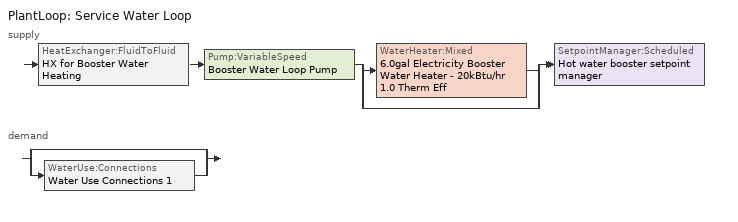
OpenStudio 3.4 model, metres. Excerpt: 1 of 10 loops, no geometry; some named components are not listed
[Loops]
PlantLoop 'Service Water Loop'
 supply: HeatExchanger:FluidToFluid 'HX for Booster Water Heating' > Pump:VariableSpeed 'Booster Water Loop Pump' > split
  | WaterHeater:Mixed '6.0gal Electricity Booster Water Heater - 20kBtu/hr 1.0 Therm Eff'
  | bypass
  join > SetpointManager:Scheduled 'Hot water booster setpoint manager'
 demand: split
  | bypass
  | WaterUse:Connections 'Water Use Connections 1'
[PlantLoop]
Service Water Loop: Glycol Concentration=0; Plant Loop Volume {m3}=Autocalculate; Load Distribution Scheme=Optimal
[Sizing:Plant]
Service Water Loop: Loop Type=Heating; Design Loop Exit Temperature {C}=82.2222; Loop Design Temperature Difference {deltaC}=5; Sizing Option=NonCoincident; Zone Timesteps in Averaging Window=1; Coincident Sizing Factor Mode=None
[SetpointManager:Scheduled]
Hot water booster setpoint manager: Control Variable=Temperature; Schedule=Service Water Booster Temp - 180.00000000000006F; Setpoint Node or NodeList=Service Water Loop Supply Outlet Node
[Pump:VariableSpeed]
Booster Water Loop Pump: Rated Pump Head {Pa}=0; Rated Power Consumption {W}=0; Motor Efficiency=1; Coefficient 1 of the Part Load Performance Curve=0; Coefficient 2 of the Part Load Performance Curve=3.2485; Coefficient 3 of the Part Load Performance Curve=-4.7443; Coefficient 4 of the Part Load Performance Curve=2.5294; Minimum Flow Rate {m3/s}=0; Pump Control Type=Intermittent; Skin Loss Radiative Fraction=0.5; Design Power Sizing Method=PowerPerFlowPerPressure; Design Electric Power per Unit Flow Rate {W/(m3/s)}=348701.1; Design Shaft Power per Unit Flow Rate per Unit Head {W-s/m3-Pa}=1.28205; Design Minimum Flow Rate Fraction=0
[EnergyManagementSystem:Program]
Init_kitchen_zn_1_flr_1_zn_psz_ac_1_6_supply_outlet_node_Temperature_Setpoint: SET kitchen_zn_1_flr_1_zn_psz_ac_1_6_supply_outlet_node_Temperature_Setpoint = NULL; SET kitchen_zn_1_flr_1_zn_psz_ac_1_6_supply_outlet_node_Temperature_Setpoint_Enable = 0
Override_kitchen_zn_1_flr_1_zn_psz_ac_1_6_supply_outlet_node_Temperature_Setpoint: IF kitchen_zn_1_flr_1_zn_psz_ac_1_6_supply_outlet_node_Temperature_Setpoint_Enable == 1; SET Energy_Management_System_Actuator_3 = kitchen_zn_1_flr_1_zn_psz_ac_1_6_supply_outlet_node_Temperature_Setpoint; ELSE; SET Energy_Management_System_Actuator_3 = NULL; ENDIF
Init_cafeteria_zn_1_flr_1_zn_psz_ac_2_7_supply_outlet_node_Humidity_Setpoint: SET cafeteria_zn_1_flr_1_zn_psz_ac_2_7_supply_outlet_node_Humidity_Setpoint = NULL; SET cafeteria_zn_1_flr_1_zn_psz_ac_2_7_supply_outlet_node_Humidity_Setpoint_Enable = 0
Override_cafeteria_zn_1_flr_1_zn_psz_ac_2_7_supply_outlet_node_Humidity_Setpoint: IF cafeteria_zn_1_flr_1_zn_psz_ac_2_7_supply_outlet_node_Humidity_Setpoint_Enable == 1; SET Energy_Management_System_Actuator_4 = cafeteria_zn_1_flr_1_zn_psz_ac_2_7_supply_outlet_node_Humidity_Setpoint; ELSE; SET Energy_Management_System_Actuator_4 = NULL; ENDIF
Init_gym_zn_1_flr_1_zn_psz_ac_2_5_supply_outlet_node_Humidity_Setpoint: SET gym_zn_1_flr_1_zn_psz_ac_2_5_supply_outlet_node_Humidity_Setpoint = NULL; SET gym_zn_1_flr_1_zn_psz_ac_2_5_supply_outlet_node_Humidity_Setpoint_Enable = 0
Override_gym_zn_1_flr_1_zn_psz_ac_2_5_supply_outlet_node_Humidity_Setpoint: IF gym_zn_1_flr_1_zn_psz_ac_2_5_supply_outlet_node_Humidity_Setpoint_Enable == 1; SET Energy_Management_System_Actuator_5 = gym_zn_1_flr_1_zn_psz_ac_2_5_supply_outlet_node_Humidity_Setpoint; ELSE; SET Energy_Management_System_Actuator_5 = NULL; ENDIF
Init_kitchen_zn_1_flr_1_zn_psz_ac_1_6_supply_outlet_node_Humidity_Setpoint: SET kitchen_zn_1_flr_1_zn_psz_ac_1_6_supply_outlet_node_Humidity_Setpoint = NULL; SET kitchen_zn_1_flr_1_zn_psz_ac_1_6_supply_outlet_node_Humidity_Setpoint_Enable = 0
Override_kitchen_zn_1_flr_1_zn_psz_ac_1_6_supply_outlet_node_Humidity_Setpoint: IF kitchen_zn_1_flr_1_zn_psz_ac_1_6_supply_outlet_node_Humidity_Setpoint_Enable == 1; SET Energy_Management_System_Actuator_6 = kitchen_zn_1_flr_1_zn_psz_ac_1_6_supply_outlet_node_Humidity_Setpoint; ELSE; SET Energy_Management_System_Actuator_6 = NULL; ENDIF
Init_cafeteria_zn_1_flr_1_zn_psz_ac_2_7_supply_outlet_node_Air_Flow_Setpoint: SET cafeteria_zn_1_flr_1_zn_psz_ac_2_7_supply_outlet_node_Air_Flow_Setpoint = NULL; SET cafeteria_zn_1_flr_1_zn_psz_ac_2_7_supply_outlet_node_Air_Flow_Setpoint_Enable = 0
Override_cafeteria_zn_1_flr_1_zn_psz_ac_2_7_supply_outlet_node_Air_Flow_Setpoint: IF cafeteria_zn_1_flr_1_zn_psz_ac_2_7_supply_outlet_node_Air_Flow_Setpoint_Enable == 1; SET Energy_Management_System_Actuator_7 = cafeteria_zn_1_flr_1_zn_psz_ac_2_7_supply_outlet_node_Air_Flow_Setpoint; ELSE; SET Energy_Management_System_Actuator_7 = NULL; ENDIF
Init_gym_zn_1_flr_1_zn_psz_ac_2_5_supply_outlet_node_Air_Flow_Setpoint: SET gym_zn_1_flr_1_zn_psz_ac_2_5_supply_outlet_node_Air_Flow_Setpoint = NULL; SET gym_zn_1_flr_1_zn_psz_ac_2_5_supply_outlet_node_Air_Flow_Setpoint_Enable = 0
Override_gym_zn_1_flr_1_zn_psz_ac_2_5_supply_outlet_node_Air_Flow_Setpoint: IF gym_zn_1_flr_1_zn_psz_ac_2_5_supply_outlet_node_Air_Flow_Setpoint_Enable == 1; SET Energy_Management_System_Actuator_8 = gym_zn_1_flr_1_zn_psz_ac_2_5_supply_outlet_node_Air_Flow_Setpoint; ELSE; SET Energy_Management_System_Actuator_8 = NULL; ENDIF
Init_kitchen_zn_1_flr_1_zn_psz_ac_1_6_supply_outlet_node_Air_Flow_Setpoint: SET kitchen_zn_1_flr_1_zn_psz_ac_1_6_supply_outlet_node_Air_Flow_Setpoint = NULL; SET kitchen_zn_1_flr_1_zn_psz_ac_1_6_supply_outlet_node_Air_Flow_Setpoint_Enable = 0
Override_kitchen_zn_1_flr_1_zn_psz_ac_1_6_supply_outlet_node_Air_Flow_Setpoint: IF kitchen_zn_1_flr_1_zn_psz_ac_1_6_supply_outlet_node_Air_Flow_Setpoint_Enable == 1; SET Energy_Management_System_Actuator_9 = kitchen_zn_1_flr_1_zn_psz_ac_1_6_supply_outlet_node_Air_Flow_Setpoint; ELSE; SET Energy_Management_System_Actuator_9 = NULL; ENDIF
Init_bath_zn_1_flr_1_zn_Heating_Temperature_Setpoint: SET bath_zn_1_flr_1_zn_Heating_Temperature_Setpoint = NULL; SET bath_zn_1_flr_1_zn_Heating_Temperature_Setpoint_Enable = 0
Override_bath_zn_1_flr_1_zn_Heating_Temperature_Setpoint: IF bath_zn_1_flr_1_zn_Heating_Temperature_Setpoint_Enable == 1; SET Energy_Management_System_Actuator_10 = bath_zn_1_flr_1_zn_Heating_Temperature_Setpoint; ELSE; SET Energy_Management_System_Actuator_10 = NULL; ENDIF
Init_cafeteria_zn_1_flr_1_zn_Heating_Temperature_Setpoint: SET cafeteria_zn_1_flr_1_zn_Heating_Temperature_Setpoint = NULL; SET cafeteria_zn_1_flr_1_zn_Heating_Temperature_Setpoint_Enable = 0
Override_cafeteria_zn_1_flr_1_zn_Heating_Temperature_Setpoint: IF cafeteria_zn_1_flr_1_zn_Heating_Temperature_Setpoint_Enable == 1; SET Energy_Management_System_Actuator_11 = cafeteria_zn_1_flr_1_zn_Heating_Temperature_Setpoint; ELSE; SET Energy_Management_System_Actuator_11 = NULL; ENDIF
Init_computer_class_zn_1_flr_1_zn_Heating_Temperature_Setpoint: SET computer_class_zn_1_flr_1_zn_Heating_Temperature_Setpoint = NULL; SET computer_class_zn_1_flr_1_zn_Heating_Temperature_Setpoint_Enable = 0
Override_computer_class_zn_1_flr_1_zn_Heating_Temperature_Setpoint: IF computer_class_zn_1_flr_1_zn_Heating_Temperature_Setpoint_Enable == 1; SET Energy_Management_System_Actuator_12 = computer_class_zn_1_flr_1_zn_Heating_Temperature_Setpoint; ELSE; SET Energy_Management_System_Actuator_12 = NULL; ENDIF
Init_corner_class_1_pod_1_zn_1_flr_1_zn_Heating_Temperature_Setpoint: SET corner_class_1_pod_1_zn_1_flr_1_zn_Heating_Temperature_Setpoint = NULL; SET corner_class_1_pod_1_zn_1_flr_1_zn_Heating_Temperature_Setpoint_Enable = 0
Override_corner_class_1_pod_1_zn_1_flr_1_zn_Heating_Temperature_Setpoint: IF corner_class_1_pod_1_zn_1_flr_1_zn_Heating_Temperature_Setpoint_Enable == 1; SET Energy_Management_System_Actuator_13 = corner_class_1_pod_1_zn_1_flr_1_zn_Heating_Temperature_Setpoint; ELSE; SET Energy_Management_System_Actuator_13 = NULL; ENDIF
Init_corner_class_1_pod_2_zn_1_flr_1_zn_Heating_Temperature_Setpoint: SET corner_class_1_pod_2_zn_1_flr_1_zn_Heating_Temperature_Setpoint = NULL; SET corner_class_1_pod_2_zn_1_flr_1_zn_Heating_Temperature_Setpoint_Enable = 0
Override_corner_class_1_pod_2_zn_1_flr_1_zn_Heating_Temperature_Setpoint: IF corner_class_1_pod_2_zn_1_flr_1_zn_Heating_Temperature_Setpoint_Enable == 1; SET Energy_Management_System_Actuator_14 = corner_class_1_pod_2_zn_1_flr_1_zn_Heating_Temperature_Setpoint; ELSE; SET Energy_Management_System_Actuator_14 = NULL; ENDIF
Init_corner_class_1_pod_3_zn_1_flr_1_zn_Heating_Temperature_Setpoint: SET corner_class_1_pod_3_zn_1_flr_1_zn_Heating_Temperature_Setpoint = NULL; SET corner_class_1_pod_3_zn_1_flr_1_zn_Heating_Temperature_Setpoint_Enable = 0
Override_corner_class_1_pod_3_zn_1_flr_1_zn_Heating_Temperature_Setpoint: IF corner_class_1_pod_3_zn_1_flr_1_zn_Heating_Temperature_Setpoint_Enable == 1; SET Energy_Management_System_Actuator_15 = corner_class_1_pod_3_zn_1_flr_1_zn_Heating_Temperature_Setpoint; ELSE; SET Energy_Management_System_Actuator_15 = NULL; ENDIF
Init_corner_class_2_pod_1_zn_1_flr_1_zn_Heating_Temperature_Setpoint: SET corner_class_2_pod_1_zn_1_flr_1_zn_Heating_Temperature_Setpoint = NULL; SET corner_class_2_pod_1_zn_1_flr_1_zn_Heating_Temperature_Setpoint_Enable = 0
Override_corner_class_2_pod_1_zn_1_flr_1_zn_Heating_Temperature_Setpoint: IF corner_class_2_pod_1_zn_1_flr_1_zn_Heating_Temperature_Setpoint_Enable == 1; SET Energy_Management_System_Actuator_16 = corner_class_2_pod_1_zn_1_flr_1_zn_Heating_Temperature_Setpoint; ELSE; SET Energy_Management_System_Actuator_16 = NULL; ENDIF
Init_corner_class_2_pod_2_zn_1_flr_1_zn_Heating_Temperature_Setpoint: SET corner_class_2_pod_2_zn_1_flr_1_zn_Heating_Temperature_Setpoint = NULL; SET corner_class_2_pod_2_zn_1_flr_1_zn_Heating_Temperature_Setpoint_Enable = 0
Override_corner_class_2_pod_2_zn_1_flr_1_zn_Heating_Temperature_Setpoint: IF corner_class_2_pod_2_zn_1_flr_1_zn_Heating_Temperature_Setpoint_Enable == 1; SET Energy_Management_System_Actuator_17 = corner_class_2_pod_2_zn_1_flr_1_zn_Heating_Temperature_Setpoint; ELSE; SET Energy_Management_System_Actuator_17 = NULL; ENDIF
Init_corner_class_2_pod_3_zn_1_flr_1_zn_Heating_Temperature_Setpoint: SET corner_class_2_pod_3_zn_1_flr_1_zn_Heating_Temperature_Setpoint = NULL; SET corner_class_2_pod_3_zn_1_flr_1_zn_Heating_Temperature_Setpoint_Enable = 0
Override_corner_class_2_pod_3_zn_1_flr_1_zn_Heating_Temperature_Setpoint: IF corner_class_2_pod_3_zn_1_flr_1_zn_Heating_Temperature_Setpoint_Enable == 1; SET Energy_Management_System_Actuator_18 = corner_class_2_pod_3_zn_1_flr_1_zn_Heating_Temperature_Setpoint; ELSE; SET Energy_Management_System_Actuator_18 = NULL; ENDIF
Init_corridor_pod_1_zn_1_flr_1_zn_Heating_Temperature_Setpoint: SET corridor_pod_1_zn_1_flr_1_zn_Heating_Temperature_Setpoint = NULL; SET corridor_pod_1_zn_1_flr_1_zn_Heating_Temperature_Setpoint_Enable = 0
Override_corridor_pod_1_zn_1_flr_1_zn_Heating_Temperature_Setpoint: IF corridor_pod_1_zn_1_flr_1_zn_Heating_Temperature_Setpoint_Enable == 1; SET Energy_Management_System_Actuator_19 = corridor_pod_1_zn_1_flr_1_zn_Heating_Temperature_Setpoint; ELSE; SET Energy_Management_System_Actuator_19 = NULL; ENDIF
Init_corridor_pod_2_zn_1_flr_1_zn_Heating_Temperature_Setpoint: SET corridor_pod_2_zn_1_flr_1_zn_Heating_Temperature_Setpoint = NULL; SET corridor_pod_2_zn_1_flr_1_zn_Heating_Temperature_Setpoint_Enable = 0
Override_corridor_pod_2_zn_1_flr_1_zn_Heating_Temperature_Setpoint: IF corridor_pod_2_zn_1_flr_1_zn_Heating_Temperature_Setpoint_Enable == 1; SET Energy_Management_System_Actuator_20 = corridor_pod_2_zn_1_flr_1_zn_Heating_Temperature_Setpoint; ELSE; SET Energy_Management_System_Actuator_20 = NULL; ENDIF
Init_corridor_pod_3_zn_1_flr_1_zn_Heating_Temperature_Setpoint: SET corridor_pod_3_zn_1_flr_1_zn_Heating_Temperature_Setpoint = NULL; SET corridor_pod_3_zn_1_flr_1_zn_Heating_Temperature_Setpoint_Enable = 0
Override_corridor_pod_3_zn_1_flr_1_zn_Heating_Temperature_Setpoint: IF corridor_pod_3_zn_1_flr_1_zn_Heating_Temperature_Setpoint_Enable == 1; SET Energy_Management_System_Actuator_21 = corridor_pod_3_zn_1_flr_1_zn_Heating_Temperature_Setpoint; ELSE; SET Energy_Management_System_Actuator_21 = NULL; ENDIF
Init_gym_zn_1_flr_1_zn_Heating_Temperature_Setpoint: SET gym_zn_1_flr_1_zn_Heating_Temperature_Setpoint = NULL; SET gym_zn_1_flr_1_zn_Heating_Temperature_Setpoint_Enable = 0
Override_gym_zn_1_flr_1_zn_Heating_Temperature_Setpoint: IF gym_zn_1_flr_1_zn_Heating_Temperature_Setpoint_Enable == 1; SET Energy_Management_System_Actuator_22 = gym_zn_1_flr_1_zn_Heating_Temperature_Setpoint; ELSE; SET Energy_Management_System_Actuator_22 = NULL; ENDIF
Init_kitchen_zn_1_flr_1_zn_Heating_Temperature_Setpoint: SET kitchen_zn_1_flr_1_zn_Heating_Temperature_Setpoint = NULL; SET kitchen_zn_1_flr_1_zn_Heating_Temperature_Setpoint_Enable = 0
Override_kitchen_zn_1_flr_1_zn_Heating_Temperature_Setpoint: IF kitchen_zn_1_flr_1_zn_Heating_Temperature_Setpoint_Enable == 1; SET Energy_Management_System_Actuator_23 = kitchen_zn_1_flr_1_zn_Heating_Temperature_Setpoint; ELSE; SET Energy_Management_System_Actuator_23 = NULL; ENDIF
Init_library_media_center_zn_1_flr_1_zn_Heating_Temperature_Setpoint: SET library_media_center_zn_1_flr_1_zn_Heating_Temperature_Setpoint = NULL; SET library_media_center_zn_1_flr_1_zn_Heating_Temperature_Setpoint_Enable = 0
Override_library_media_center_zn_1_flr_1_zn_Heating_Temperature_Setpoint: IF library_media_center_zn_1_flr_1_zn_Heating_Temperature_Setpoint_Enable == 1; SET Energy_Management_System_Actuator_24 = library_media_center_zn_1_flr_1_zn_Heating_Temperature_Setpoint; ELSE; SET Energy_Management_System_Actuator_24 = NULL; ENDIF
Init_lobby_zn_1_flr_1_zn_Heating_Temperature_Setpoint: SET lobby_zn_1_flr_1_zn_Heating_Temperature_Setpoint = NULL; SET lobby_zn_1_flr_1_zn_Heating_Temperature_Setpoint_Enable = 0
Override_lobby_zn_1_flr_1_zn_Heating_Temperature_Setpoint: IF lobby_zn_1_flr_1_zn_Heating_Temperature_Setpoint_Enable == 1; SET Energy_Management_System_Actuator_25 = lobby_zn_1_flr_1_zn_Heating_Temperature_Setpoint; ELSE; SET Energy_Management_System_Actuator_25 = NULL; ENDIF
Init_main_corridor_zn_1_flr_1_zn_Heating_Temperature_Setpoint: SET main_corridor_zn_1_flr_1_zn_Heating_Temperature_Setpoint = NULL; SET main_corridor_zn_1_flr_1_zn_Heating_Temperature_Setpoint_Enable = 0
Override_main_corridor_zn_1_flr_1_zn_Heating_Temperature_Setpoint: IF main_corridor_zn_1_flr_1_zn_Heating_Temperature_Setpoint_Enable == 1; SET Energy_Management_System_Actuator_26 = main_corridor_zn_1_flr_1_zn_Heating_Temperature_Setpoint; ELSE; SET Energy_Management_System_Actuator_26 = NULL; ENDIF
Init_mech_zn_1_flr_1_zn_Heating_Temperature_Setpoint: SET mech_zn_1_flr_1_zn_Heating_Temperature_Setpoint = NULL; SET mech_zn_1_flr_1_zn_Heating_Temperature_Setpoint_Enable = 0
Override_mech_zn_1_flr_1_zn_Heating_Temperature_Setpoint: IF mech_zn_1_flr_1_zn_Heating_Temperature_Setpoint_Enable == 1; SET Energy_Management_System_Actuator_27 = mech_zn_1_flr_1_zn_Heating_Temperature_Setpoint; ELSE; SET Energy_Management_System_Actuator_27 = NULL; ENDIF
Init_mult_class_1_pod_1_zn_1_flr_1_zn_Heating_Temperature_Setpoint: SET mult_class_1_pod_1_zn_1_flr_1_zn_Heating_Temperature_Setpoint = NULL; SET mult_class_1_pod_1_zn_1_flr_1_zn_Heating_Temperature_Setpoint_Enable = 0
Override_mult_class_1_pod_1_zn_1_flr_1_zn_Heating_Temperature_Setpoint: IF mult_class_1_pod_1_zn_1_flr_1_zn_Heating_Temperature_Setpoint_Enable == 1; SET Energy_Management_System_Actuator_28 = mult_class_1_pod_1_zn_1_flr_1_zn_Heating_Temperature_Setpoint; ELSE; SET Energy_Management_System_Actuator_28 = NULL; ENDIF
Init_mult_class_1_pod_2_zn_1_flr_1_zn_Heating_Temperature_Setpoint: SET mult_class_1_pod_2_zn_1_flr_1_zn_Heating_Temperature_Setpoint = NULL; SET mult_class_1_pod_2_zn_1_flr_1_zn_Heating_Temperature_Setpoint_Enable = 0
Override_mult_class_1_pod_2_zn_1_flr_1_zn_Heating_Temperature_Setpoint: IF mult_class_1_pod_2_zn_1_flr_1_zn_Heating_Temperature_Setpoint_Enable == 1; SET Energy_Management_System_Actuator_29 = mult_class_1_pod_2_zn_1_flr_1_zn_Heating_Temperature_Setpoint; ELSE; SET Energy_Management_System_Actuator_29 = NULL; ENDIF
Init_mult_class_1_pod_3_zn_1_flr_1_zn_Heating_Temperature_Setpoint: SET mult_class_1_pod_3_zn_1_flr_1_zn_Heating_Temperature_Setpoint = NULL; SET mult_class_1_pod_3_zn_1_flr_1_zn_Heating_Temperature_Setpoint_Enable = 0
Override_mult_class_1_pod_3_zn_1_flr_1_zn_Heating_Temperature_Setpoint: IF mult_class_1_pod_3_zn_1_flr_1_zn_Heating_Temperature_Setpoint_Enable == 1; SET Energy_Management_System_Actuator_30 = mult_class_1_pod_3_zn_1_flr_1_zn_Heating_Temperature_Setpoint; ELSE; SET Energy_Management_System_Actuator_30 = NULL; ENDIF
Init_mult_class_2_pod_1_zn_1_flr_1_zn_Heating_Temperature_Setpoint: SET mult_class_2_pod_1_zn_1_flr_1_zn_Heating_Temperature_Setpoint = NULL; SET mult_class_2_pod_1_zn_1_flr_1_zn_Heating_Temperature_Setpoint_Enable = 0
Override_mult_class_2_pod_1_zn_1_flr_1_zn_Heating_Temperature_Setpoint: IF mult_class_2_pod_1_zn_1_flr_1_zn_Heating_Temperature_Setpoint_Enable == 1; SET Energy_Management_System_Actuator_31 = mult_class_2_pod_1_zn_1_flr_1_zn_Heating_Temperature_Setpoint; ELSE; SET Energy_Management_System_Actuator_31 = NULL; ENDIF
Init_mult_class_2_pod_2_zn_1_flr_1_zn_Heating_Temperature_Setpoint: SET mult_class_2_pod_2_zn_1_flr_1_zn_Heating_Temperature_Setpoint = NULL; SET mult_class_2_pod_2_zn_1_flr_1_zn_Heating_Temperature_Setpoint_Enable = 0
Override_mult_class_2_pod_2_zn_1_flr_1_zn_Heating_Temperature_Setpoint: IF mult_class_2_pod_2_zn_1_flr_1_zn_Heating_Temperature_Setpoint_Enable == 1; SET Energy_Management_System_Actuator_32 = mult_class_2_pod_2_zn_1_flr_1_zn_Heating_Temperature_Setpoint; ELSE; SET Energy_Management_System_Actuator_32 = NULL; ENDIF
Init_mult_class_2_pod_3_zn_1_flr_1_zn_Heating_Temperature_Setpoint: SET mult_class_2_pod_3_zn_1_flr_1_zn_Heating_Temperature_Setpoint = NULL; SET mult_class_2_pod_3_zn_1_flr_1_zn_Heating_Temperature_Setpoint_Enable = 0
Override_mult_class_2_pod_3_zn_1_flr_1_zn_Heating_Temperature_Setpoint: IF mult_class_2_pod_3_zn_1_flr_1_zn_Heating_Temperature_Setpoint_Enable == 1; SET Energy_Management_System_Actuator_33 = mult_class_2_pod_3_zn_1_flr_1_zn_Heating_Temperature_Setpoint; ELSE; SET Energy_Management_System_Actuator_33 = NULL; ENDIF
Init_offices_zn_1_flr_1_zn_Heating_Temperature_Setpoint: SET offices_zn_1_flr_1_zn_Heating_Temperature_Setpoint = NULL; SET offices_zn_1_flr_1_zn_Heating_Temperature_Setpoint_Enable = 0
Override_offices_zn_1_flr_1_zn_Heating_Temperature_Setpoint: IF offices_zn_1_flr_1_zn_Heating_Temperature_Setpoint_Enable == 1; SET Energy_Management_System_Actuator_34 = offices_zn_1_flr_1_zn_Heating_Temperature_Setpoint; ELSE; SET Energy_Management_System_Actuator_34 = NULL; ENDIF
Init_bath_zn_1_flr_1_zn_Cooling_Temperature_Setpoint: SET bath_zn_1_flr_1_zn_Cooling_Temperature_Setpoint = NULL; SET bath_zn_1_flr_1_zn_Cooling_Temperature_Setpoint_Enable = 0
Override_bath_zn_1_flr_1_zn_Cooling_Temperature_Setpoint: IF bath_zn_1_flr_1_zn_Cooling_Temperature_Setpoint_Enable == 1; SET Energy_Management_System_Actuator_35 = bath_zn_1_flr_1_zn_Cooling_Temperature_Setpoint; ELSE; SET Energy_Management_System_Actuator_35 = NULL; ENDIF
Init_cafeteria_zn_1_flr_1_zn_Cooling_Temperature_Setpoint: SET cafeteria_zn_1_flr_1_zn_Cooling_Temperature_Setpoint = NULL; SET cafeteria_zn_1_flr_1_zn_Cooling_Temperature_Setpoint_Enable = 0
Override_cafeteria_zn_1_flr_1_zn_Cooling_Temperature_Setpoint: IF cafeteria_zn_1_flr_1_zn_Cooling_Temperature_Setpoint_Enable == 1; SET Energy_Management_System_Actuator_36 = cafeteria_zn_1_flr_1_zn_Cooling_Temperature_Setpoint; ELSE; SET Energy_Management_System_Actuator_36 = NULL; ENDIF
Init_computer_class_zn_1_flr_1_zn_Cooling_Temperature_Setpoint: SET computer_class_zn_1_flr_1_zn_Cooling_Temperature_Setpoint = NULL; SET computer_class_zn_1_flr_1_zn_Cooling_Temperature_Setpoint_Enable = 0
Override_computer_class_zn_1_flr_1_zn_Cooling_Temperature_Setpoint: IF computer_class_zn_1_flr_1_zn_Cooling_Temperature_Setpoint_Enable == 1; SET Energy_Management_System_Actuator_37 = computer_class_zn_1_flr_1_zn_Cooling_Temperature_Setpoint; ELSE; SET Energy_Management_System_Actuator_37 = NULL; ENDIF
Init_corner_class_1_pod_1_zn_1_flr_1_zn_Cooling_Temperature_Setpoint: SET corner_class_1_pod_1_zn_1_flr_1_zn_Cooling_Temperature_Setpoint = NULL; SET corner_class_1_pod_1_zn_1_flr_1_zn_Cooling_Temperature_Setpoint_Enable = 0
Override_corner_class_1_pod_1_zn_1_flr_1_zn_Cooling_Temperature_Setpoint: IF corner_class_1_pod_1_zn_1_flr_1_zn_Cooling_Temperature_Setpoint_Enable == 1; SET Energy_Management_System_Actuator_38 = corner_class_1_pod_1_zn_1_flr_1_zn_Cooling_Temperature_Setpoint; ELSE; SET Energy_Management_System_Actuator_38 = NULL; ENDIF
Init_corner_class_1_pod_2_zn_1_flr_1_zn_Cooling_Temperature_Setpoint: SET corner_class_1_pod_2_zn_1_flr_1_zn_Cooling_Temperature_Setpoint = NULL; SET corner_class_1_pod_2_zn_1_flr_1_zn_Cooling_Temperature_Setpoint_Enable = 0
Override_corner_class_1_pod_2_zn_1_flr_1_zn_Cooling_Temperature_Setpoint: IF corner_class_1_pod_2_zn_1_flr_1_zn_Cooling_Temperature_Setpoint_Enable == 1; SET Energy_Management_System_Actuator_39 = corner_class_1_pod_2_zn_1_flr_1_zn_Cooling_Temperature_Setpoint; ELSE; SET Energy_Management_System_Actuator_39 = NULL; ENDIF
Init_corner_class_1_pod_3_zn_1_flr_1_zn_Cooling_Temperature_Setpoint: SET corner_class_1_pod_3_zn_1_flr_1_zn_Cooling_Temperature_Setpoint = NULL; SET corner_class_1_pod_3_zn_1_flr_1_zn_Cooling_Temperature_Setpoint_Enable = 0
Override_corner_class_1_pod_3_zn_1_flr_1_zn_Cooling_Temperature_Setpoint: IF corner_class_1_pod_3_zn_1_flr_1_zn_Cooling_Temperature_Setpoint_Enable == 1; SET Energy_Management_System_Actuator_40 = corner_class_1_pod_3_zn_1_flr_1_zn_Cooling_Temperature_Setpoint; ELSE; SET Energy_Management_System_Actuator_40 = NULL; ENDIF
Init_corner_class_2_pod_1_zn_1_flr_1_zn_Cooling_Temperature_Setpoint: SET corner_class_2_pod_1_zn_1_flr_1_zn_Cooling_Temperature_Setpoint = NULL; SET corner_class_2_pod_1_zn_1_flr_1_zn_Cooling_Temperature_Setpoint_Enable = 0
Override_corner_class_2_pod_1_zn_1_flr_1_zn_Cooling_Temperature_Setpoint: IF corner_class_2_pod_1_zn_1_flr_1_zn_Cooling_Temperature_Setpoint_Enable == 1; SET Energy_Management_System_Actuator_41 = corner_class_2_pod_1_zn_1_flr_1_zn_Cooling_Temperature_Setpoint; ELSE; SET Energy_Management_System_Actuator_41 = NULL; ENDIF
Init_corner_class_2_pod_2_zn_1_flr_1_zn_Cooling_Temperature_Setpoint: SET corner_class_2_pod_2_zn_1_flr_1_zn_Cooling_Temperature_Setpoint = NULL; SET corner_class_2_pod_2_zn_1_flr_1_zn_Cooling_Temperature_Setpoint_Enable = 0
Override_corner_class_2_pod_2_zn_1_flr_1_zn_Cooling_Temperature_Setpoint: IF corner_class_2_pod_2_zn_1_flr_1_zn_Cooling_Temperature_Setpoint_Enable == 1; SET Energy_Management_System_Actuator_42 = corner_class_2_pod_2_zn_1_flr_1_zn_Cooling_Temperature_Setpoint; ELSE; SET Energy_Management_System_Actuator_42 = NULL; ENDIF
Init_corner_class_2_pod_3_zn_1_flr_1_zn_Cooling_Temperature_Setpoint: SET corner_class_2_pod_3_zn_1_flr_1_zn_Cooling_Temperature_Setpoint = NULL; SET corner_class_2_pod_3_zn_1_flr_1_zn_Cooling_Temperature_Setpoint_Enable = 0
Override_corner_class_2_pod_3_zn_1_flr_1_zn_Cooling_Temperature_Setpoint: IF corner_class_2_pod_3_zn_1_flr_1_zn_Cooling_Temperature_Setpoint_Enable == 1; SET Energy_Management_System_Actuator_43 = corner_class_2_pod_3_zn_1_flr_1_zn_Cooling_Temperature_Setpoint; ELSE; SET Energy_Management_System_Actuator_43 = NULL; ENDIF
Init_corridor_pod_1_zn_1_flr_1_zn_Cooling_Temperature_Setpoint: SET corridor_pod_1_zn_1_flr_1_zn_Cooling_Temperature_Setpoint = NULL; SET corridor_pod_1_zn_1_flr_1_zn_Cooling_Temperature_Setpoint_Enable = 0
Override_corridor_pod_1_zn_1_flr_1_zn_Cooling_Temperature_Setpoint: IF corridor_pod_1_zn_1_flr_1_zn_Cooling_Temperature_Setpoint_Enable == 1; SET Energy_Management_System_Actuator_44 = corridor_pod_1_zn_1_flr_1_zn_Cooling_Temperature_Setpoint; ELSE; SET Energy_Management_System_Actuator_44 = NULL; ENDIF
Init_corridor_pod_2_zn_1_flr_1_zn_Cooling_Temperature_Setpoint: SET corridor_pod_2_zn_1_flr_1_zn_Cooling_Temperature_Setpoint = NULL; SET corridor_pod_2_zn_1_flr_1_zn_Cooling_Temperature_Setpoint_Enable = 0
Override_corridor_pod_2_zn_1_flr_1_zn_Cooling_Temperature_Setpoint: IF corridor_pod_2_zn_1_flr_1_zn_Cooling_Temperature_Setpoint_Enable == 1; SET Energy_Management_System_Actuator_45 = corridor_pod_2_zn_1_flr_1_zn_Cooling_Temperature_Setpoint; ELSE; SET Energy_Management_System_Actuator_45 = NULL; ENDIF
Init_corridor_pod_3_zn_1_flr_1_zn_Cooling_Temperature_Setpoint: SET corridor_pod_3_zn_1_flr_1_zn_Cooling_Temperature_Setpoint = NULL; SET corridor_pod_3_zn_1_flr_1_zn_Cooling_Temperature_Setpoint_Enable = 0
Override_corridor_pod_3_zn_1_flr_1_zn_Cooling_Temperature_Setpoint: IF corridor_pod_3_zn_1_flr_1_zn_Cooling_Temperature_Setpoint_Enable == 1; SET Energy_Management_System_Actuator_46 = corridor_pod_3_zn_1_flr_1_zn_Cooling_Temperature_Setpoint; ELSE; SET Energy_Management_System_Actuator_46 = NULL; ENDIF
Init_gym_zn_1_flr_1_zn_Cooling_Temperature_Setpoint: SET gym_zn_1_flr_1_zn_Cooling_Temperature_Setpoint = NULL; SET gym_zn_1_flr_1_zn_Cooling_Temperature_Setpoint_Enable = 0
Override_gym_zn_1_flr_1_zn_Cooling_Temperature_Setpoint: IF gym_zn_1_flr_1_zn_Cooling_Temperature_Setpoint_Enable == 1; SET Energy_Management_System_Actuator_47 = gym_zn_1_flr_1_zn_Cooling_Temperature_Setpoint; ELSE; SET Energy_Management_System_Actuator_47 = NULL; ENDIF
Init_kitchen_zn_1_flr_1_zn_Cooling_Temperature_Setpoint: SET kitchen_zn_1_flr_1_zn_Cooling_Temperature_Setpoint = NULL; SET kitchen_zn_1_flr_1_zn_Cooling_Temperature_Setpoint_Enable = 0
Override_kitchen_zn_1_flr_1_zn_Cooling_Temperature_Setpoint: IF kitchen_zn_1_flr_1_zn_Cooling_Temperature_Setpoint_Enable == 1; SET Energy_Management_System_Actuator_48 = kitchen_zn_1_flr_1_zn_Cooling_Temperature_Setpoint; ELSE; SET Energy_Management_System_Actuator_48 = NULL; ENDIF
Init_library_media_center_zn_1_flr_1_zn_Cooling_Temperature_Setpoint: SET library_media_center_zn_1_flr_1_zn_Cooling_Temperature_Setpoint = NULL; SET library_media_center_zn_1_flr_1_zn_Cooling_Temperature_Setpoint_Enable = 0
Override_library_media_center_zn_1_flr_1_zn_Cooling_Temperature_Setpoint: IF library_media_center_zn_1_flr_1_zn_Cooling_Temperature_Setpoint_Enable == 1; SET Energy_Management_System_Actuator_49 = library_media_center_zn_1_flr_1_zn_Cooling_Temperature_Setpoint; ELSE; SET Energy_Management_System_Actuator_49 = NULL; ENDIF
Init_lobby_zn_1_flr_1_zn_Cooling_Temperature_Setpoint: SET lobby_zn_1_flr_1_zn_Cooling_Temperature_Setpoint = NULL; SET lobby_zn_1_flr_1_zn_Cooling_Temperature_Setpoint_Enable = 0
Override_lobby_zn_1_flr_1_zn_Cooling_Temperature_Setpoint: IF lobby_zn_1_flr_1_zn_Cooling_Temperature_Setpoint_Enable == 1; SET Energy_Management_System_Actuator_50 = lobby_zn_1_flr_1_zn_Cooling_Temperature_Setpoint; ELSE; SET Energy_Management_System_Actuator_50 = NULL; ENDIF
Init_main_corridor_zn_1_flr_1_zn_Cooling_Temperature_Setpoint: SET main_corridor_zn_1_flr_1_zn_Cooling_Temperature_Setpoint = NULL; SET main_corridor_zn_1_flr_1_zn_Cooling_Temperature_Setpoint_Enable = 0
Override_main_corridor_zn_1_flr_1_zn_Cooling_Temperature_Setpoint: IF main_corridor_zn_1_flr_1_zn_Cooling_Temperature_Setpoint_Enable == 1; SET Energy_Management_System_Actuator_51 = main_corridor_zn_1_flr_1_zn_Cooling_Temperature_Setpoint; ELSE; SET Energy_Management_System_Actuator_51 = NULL; ENDIF
Init_mech_zn_1_flr_1_zn_Cooling_Temperature_Setpoint: SET mech_zn_1_flr_1_zn_Cooling_Temperature_Setpoint = NULL; SET mech_zn_1_flr_1_zn_Cooling_Temperature_Setpoint_Enable = 0
Override_mech_zn_1_flr_1_zn_Cooling_Temperature_Setpoint: IF mech_zn_1_flr_1_zn_Cooling_Temperature_Setpoint_Enable == 1; SET Energy_Management_System_Actuator_52 = mech_zn_1_flr_1_zn_Cooling_Temperature_Setpoint; ELSE; SET Energy_Management_System_Actuator_52 = NULL; ENDIF
Init_mult_class_1_pod_1_zn_1_flr_1_zn_Cooling_Temperature_Setpoint: SET mult_class_1_pod_1_zn_1_flr_1_zn_Cooling_Temperature_Setpoint = NULL; SET mult_class_1_pod_1_zn_1_flr_1_zn_Cooling_Temperature_Setpoint_Enable = 0
Override_mult_class_1_pod_1_zn_1_flr_1_zn_Cooling_Temperature_Setpoint: IF mult_class_1_pod_1_zn_1_flr_1_zn_Cooling_Temperature_Setpoint_Enable == 1; SET Energy_Management_System_Actuator_53 = mult_class_1_pod_1_zn_1_flr_1_zn_Cooling_Temperature_Setpoint; ELSE; SET Energy_Management_System_Actuator_53 = NULL; ENDIF
Init_mult_class_1_pod_2_zn_1_flr_1_zn_Cooling_Temperature_Setpoint: SET mult_class_1_pod_2_zn_1_flr_1_zn_Cooling_Temperature_Setpoint = NULL; SET mult_class_1_pod_2_zn_1_flr_1_zn_Cooling_Temperature_Setpoint_Enable = 0
Override_mult_class_1_pod_2_zn_1_flr_1_zn_Cooling_Temperature_Setpoint: IF mult_class_1_pod_2_zn_1_flr_1_zn_Cooling_Temperature_Setpoint_Enable == 1; SET Energy_Management_System_Actuator_54 = mult_class_1_pod_2_zn_1_flr_1_zn_Cooling_Temperature_Setpoint; ELSE; SET Energy_Management_System_Actuator_54 = NULL; ENDIF
Init_mult_class_1_pod_3_zn_1_flr_1_zn_Cooling_Temperature_Setpoint: SET mult_class_1_pod_3_zn_1_flr_1_zn_Cooling_Temperature_Setpoint = NULL; SET mult_class_1_pod_3_zn_1_flr_1_zn_Cooling_Temperature_Setpoint_Enable = 0
Override_mult_class_1_pod_3_zn_1_flr_1_zn_Cooling_Temperature_Setpoint: IF mult_class_1_pod_3_zn_1_flr_1_zn_Cooling_Temperature_Setpoint_Enable == 1; SET Energy_Management_System_Actuator_55 = mult_class_1_pod_3_zn_1_flr_1_zn_Cooling_Temperature_Setpoint; ELSE; SET Energy_Management_System_Actuator_55 = NULL; ENDIF
Init_mult_class_2_pod_1_zn_1_flr_1_zn_Cooling_Temperature_Setpoint: SET mult_class_2_pod_1_zn_1_flr_1_zn_Cooling_Temperature_Setpoint = NULL; SET mult_class_2_pod_1_zn_1_flr_1_zn_Cooling_Temperature_Setpoint_Enable = 0
Override_mult_class_2_pod_1_zn_1_flr_1_zn_Cooling_Temperature_Setpoint: IF mult_class_2_pod_1_zn_1_flr_1_zn_Cooling_Temperature_Setpoint_Enable == 1; SET Energy_Management_System_Actuator_56 = mult_class_2_pod_1_zn_1_flr_1_zn_Cooling_Temperature_Setpoint; ELSE; SET Energy_Management_System_Actuator_56 = NULL; ENDIF
Init_mult_class_2_pod_2_zn_1_flr_1_zn_Cooling_Temperature_Setpoint: SET mult_class_2_pod_2_zn_1_flr_1_zn_Cooling_Temperature_Setpoint = NULL; SET mult_class_2_pod_2_zn_1_flr_1_zn_Cooling_Temperature_Setpoint_Enable = 0
Override_mult_class_2_pod_2_zn_1_flr_1_zn_Cooling_Temperature_Setpoint: IF mult_class_2_pod_2_zn_1_flr_1_zn_Cooling_Temperature_Setpoint_Enable == 1; SET Energy_Management_System_Actuator_57 = mult_class_2_pod_2_zn_1_flr_1_zn_Cooling_Temperature_Setpoint; ELSE; SET Energy_Management_System_Actuator_57 = NULL; ENDIF
Init_mult_class_2_pod_3_zn_1_flr_1_zn_Cooling_Temperature_Setpoint: SET mult_class_2_pod_3_zn_1_flr_1_zn_Cooling_Temperature_Setpoint = NULL; SET mult_class_2_pod_3_zn_1_flr_1_zn_Cooling_Temperature_Setpoint_Enable = 0
Override_mult_class_2_pod_3_zn_1_flr_1_zn_Cooling_Temperature_Setpoint: IF mult_class_2_pod_3_zn_1_flr_1_zn_Cooling_Temperature_Setpoint_Enable == 1; SET Energy_Management_System_Actuator_58 = mult_class_2_pod_3_zn_1_flr_1_zn_Cooling_Temperature_Setpoint; ELSE; SET Energy_Management_System_Actuator_58 = NULL; ENDIF
Init_offices_zn_1_flr_1_zn_Cooling_Temperature_Setpoint: SET offices_zn_1_flr_1_zn_Cooling_Temperature_Setpoint = NULL; SET offices_zn_1_flr_1_zn_Cooling_Temperature_Setpoint_Enable = 0
Override_offices_zn_1_flr_1_zn_Cooling_Temperature_Setpoint: IF offices_zn_1_flr_1_zn_Cooling_Temperature_Setpoint_Enable == 1; SET Energy_Management_System_Actuator_59 = offices_zn_1_flr_1_zn_Cooling_Temperature_Setpoint; ELSE; SET Energy_Management_System_Actuator_59 = NULL; ENDIF
[EnergyManagementSystem:ProgramCallingManager]
Transformer_Load_Prog_Manager: AfterPredictorAfterHVACManagers; Transformer_Load_Prog
Mains_Water_Prg_Mgr: BeginTimestepBeforePredictor; Mains_Water_Prg
SET_Bath_ZN_1_FLR_1 ZN_Light_EMS_Program_Manager: AfterPredictorAfterHVACManagers; SET_Bath_ZN_1_FLR_1ZN_Light_EMS_Program
SET_Cafeteria_ZN_1_FLR_1 ZN_Light_EMS_Program_Manager: AfterPredictorAfterHVACManagers; SET_Cafeteria_ZN_1_FLR_1ZN_Light_EMS_Program
SET_Computer_Class_ZN_1_FLR_1 ZN_Light_EMS_Program_Manager: AfterPredictorAfterHVACManagers; SET_Computer_Class_ZN_1_FLR_1ZN_Light_EMS_Program
SET_Corner_Class_1_Pod_1_ZN_1_FLR_1 ZN_Light_EMS_Program_Manager: AfterPredictorAfterHVACManagers; SET_Corner_Class_1_Pod_1_ZN_1_FLR_1ZN_Light_EMS_Program
SET_Corner_Class_1_Pod_2_ZN_1_FLR_1 ZN_Light_EMS_Program_Manager: AfterPredictorAfterHVACManagers; SET_Corner_Class_1_Pod_2_ZN_1_FLR_1ZN_Light_EMS_Program
SET_Corner_Class_1_Pod_3_ZN_1_FLR_1 ZN_Light_EMS_Program_Manager: AfterPredictorAfterHVACManagers; SET_Corner_Class_1_Pod_3_ZN_1_FLR_1ZN_Light_EMS_Program
SET_Corner_Class_2_Pod_1_ZN_1_FLR_1 ZN_Light_EMS_Program_Manager: AfterPredictorAfterHVACManagers; SET_Corner_Class_2_Pod_1_ZN_1_FLR_1ZN_Light_EMS_Program
SET_Corner_Class_2_Pod_2_ZN_1_FLR_1 ZN_Light_EMS_Program_Manager: AfterPredictorAfterHVACManagers; SET_Corner_Class_2_Pod_2_ZN_1_FLR_1ZN_Light_EMS_Program
SET_Corner_Class_2_Pod_3_ZN_1_FLR_1 ZN_Light_EMS_Program_Manager: AfterPredictorAfterHVACManagers; SET_Corner_Class_2_Pod_3_ZN_1_FLR_1ZN_Light_EMS_Program
SET_Corridor_Pod_1_ZN_1_FLR_1 ZN_Light_EMS_Program_Manager: AfterPredictorAfterHVACManagers; SET_Corridor_Pod_1_ZN_1_FLR_1ZN_Light_EMS_Program
SET_Corridor_Pod_2_ZN_1_FLR_1 ZN_Light_EMS_Program_Manager: AfterPredictorAfterHVACManagers; SET_Corridor_Pod_2_ZN_1_FLR_1ZN_Light_EMS_Program
SET_Corridor_Pod_3_ZN_1_FLR_1 ZN_Light_EMS_Program_Manager: AfterPredictorAfterHVACManagers; SET_Corridor_Pod_3_ZN_1_FLR_1ZN_Light_EMS_Program
SET_Gym_ZN_1_FLR_1 ZN_Light_EMS_Program_Manager: AfterPredictorAfterHVACManagers; SET_Gym_ZN_1_FLR_1ZN_Light_EMS_Program
SET_Kitchen_ZN_1_FLR_1 ZN_Light_EMS_Program_Manager: AfterPredictorAfterHVACManagers; SET_Kitchen_ZN_1_FLR_1ZN_Light_EMS_Program
SET_Library_Media_Center_ZN_1_FLR_1 ZN_Light_EMS_Program_Manager: AfterPredictorAfterHVACManagers; SET_Library_Media_Center_ZN_1_FLR_1ZN_Light_EMS_Program
SET_Lobby_ZN_1_FLR_1 ZN_Light_EMS_Program_Manager: AfterPredictorAfterHVACManagers; SET_Lobby_ZN_1_FLR_1ZN_Light_EMS_Program
SET_Main_Corridor_ZN_1_FLR_1 ZN_Light_EMS_Program_Manager: AfterPredictorAfterHVACManagers; SET_Main_Corridor_ZN_1_FLR_1ZN_Light_EMS_Program
SET_Mech_ZN_1_FLR_1 ZN_Light_EMS_Program_Manager: AfterPredictorAfterHVACManagers; SET_Mech_ZN_1_FLR_1ZN_Light_EMS_Program
SET_Mult_Class_1_Pod_1_ZN_1_FLR_1 ZN_Light_EMS_Program_Manager: AfterPredictorAfterHVACManagers; SET_Mult_Class_1_Pod_1_ZN_1_FLR_1ZN_Light_EMS_Program
SET_Mult_Class_1_Pod_2_ZN_1_FLR_1 ZN_Light_EMS_Program_Manager: AfterPredictorAfterHVACManagers; SET_Mult_Class_1_Pod_2_ZN_1_FLR_1ZN_Light_EMS_Program
SET_Mult_Class_1_Pod_3_ZN_1_FLR_1 ZN_Light_EMS_Program_Manager: AfterPredictorAfterHVACManagers; SET_Mult_Class_1_Pod_3_ZN_1_FLR_1ZN_Light_EMS_Program
SET_Mult_Class_2_Pod_1_ZN_1_FLR_1 ZN_Light_EMS_Program_Manager: AfterPredictorAfterHVACManagers; SET_Mult_Class_2_Pod_1_ZN_1_FLR_1ZN_Light_EMS_Program
SET_Mult_Class_2_Pod_2_ZN_1_FLR_1 ZN_Light_EMS_Program_Manager: AfterPredictorAfterHVACManagers; SET_Mult_Class_2_Pod_2_ZN_1_FLR_1ZN_Light_EMS_Program
SET_Mult_Class_2_Pod_3_ZN_1_FLR_1 ZN_Light_EMS_Program_Manager: AfterPredictorAfterHVACManagers; SET_Mult_Class_2_Pod_3_ZN_1_FLR_1ZN_Light_EMS_Program
SET_Offices_ZN_1_FLR_1 ZN_Light_EMS_Program_Manager: AfterPredictorAfterHVACManagers; SET_Offices_ZN_1_FLR_1ZN_Light_EMS_Program
PVAVOTHEROptimumStartCallingManager0: BeginTimestepBeforePredictor; PVAVOTHEROptimumStartProg0
PVAVPOD1OptimumStartCallingManager0: BeginTimestepBeforePredictor; PVAVPOD1OptimumStartProg0
PVAVPOD2OptimumStartCallingManager0: BeginTimestepBeforePredictor; PVAVPOD2OptimumStartProg0
Init_cafeteria_zn_1_flr_1_zn_psz_ac_2_7_supply_outlet_node_Temperature_Setpoint: BeginNewEnvironment; Init_cafeteria_zn_1_flr_1_zn_psz_ac_2_7_supply_outlet_node_Temperature_Setpoint
Test_Mgr: BeginTimestepBeforePredictor; Override_cafeteria_zn_1_flr_1_zn_psz_ac_2_7_supply_outlet_node_Temperature_Setpoint
Init_gym_zn_1_flr_1_zn_psz_ac_2_5_supply_outlet_node_Temperature_Setpoint: BeginNewEnvironment; Init_gym_zn_1_flr_1_zn_psz_ac_2_5_supply_outlet_node_Temperature_Setpoint
Test_Mgr 1: BeginTimestepBeforePredictor; Override_gym_zn_1_flr_1_zn_psz_ac_2_5_supply_outlet_node_Temperature_Setpoint
Init_kitchen_zn_1_flr_1_zn_psz_ac_1_6_supply_outlet_node_Temperature_Setpoint: BeginNewEnvironment; Init_kitchen_zn_1_flr_1_zn_psz_ac_1_6_supply_outlet_node_Temperature_Setpoint
Test_Mgr 2: BeginTimestepBeforePredictor; Override_kitchen_zn_1_flr_1_zn_psz_ac_1_6_supply_outlet_node_Temperature_Setpoint
Init_cafeteria_zn_1_flr_1_zn_psz_ac_2_7_supply_outlet_node_Humidity_Setpoint: BeginNewEnvironment; Init_cafeteria_zn_1_flr_1_zn_psz_ac_2_7_supply_outlet_node_Humidity_Setpoint
Test_Mgr 3: BeginTimestepBeforePredictor; Override_cafeteria_zn_1_flr_1_zn_psz_ac_2_7_supply_outlet_node_Humidity_Setpoint
Init_gym_zn_1_flr_1_zn_psz_ac_2_5_supply_outlet_node_Humidity_Setpoint: BeginNewEnvironment; Init_gym_zn_1_flr_1_zn_psz_ac_2_5_supply_outlet_node_Humidity_Setpoint
Test_Mgr 4: BeginTimestepBeforePredictor; Override_gym_zn_1_flr_1_zn_psz_ac_2_5_supply_outlet_node_Humidity_Setpoint
Init_kitchen_zn_1_flr_1_zn_psz_ac_1_6_supply_outlet_node_Humidity_Setpoint: BeginNewEnvironment; Init_kitchen_zn_1_flr_1_zn_psz_ac_1_6_supply_outlet_node_Humidity_Setpoint
Test_Mgr 5: BeginTimestepBeforePredictor; Override_kitchen_zn_1_flr_1_zn_psz_ac_1_6_supply_outlet_node_Humidity_Setpoint
Init_cafeteria_zn_1_flr_1_zn_psz_ac_2_7_supply_outlet_node_Air_Flow_Setpoint: BeginNewEnvironment; Init_cafeteria_zn_1_flr_1_zn_psz_ac_2_7_supply_outlet_node_Air_Flow_Setpoint
Test_Mgr 6: BeginTimestepBeforePredictor; Override_cafeteria_zn_1_flr_1_zn_psz_ac_2_7_supply_outlet_node_Air_Flow_Setpoint
Init_gym_zn_1_flr_1_zn_psz_ac_2_5_supply_outlet_node_Air_Flow_Setpoint: BeginNewEnvironment; Init_gym_zn_1_flr_1_zn_psz_ac_2_5_supply_outlet_node_Air_Flow_Setpoint
Test_Mgr 7: BeginTimestepBeforePredictor; Override_gym_zn_1_flr_1_zn_psz_ac_2_5_supply_outlet_node_Air_Flow_Setpoint
Init_kitchen_zn_1_flr_1_zn_psz_ac_1_6_supply_outlet_node_Air_Flow_Setpoint: BeginNewEnvironment; Init_kitchen_zn_1_flr_1_zn_psz_ac_1_6_supply_outlet_node_Air_Flow_Setpoint
Test_Mgr 8: BeginTimestepBeforePredictor; Override_kitchen_zn_1_flr_1_zn_psz_ac_1_6_supply_outlet_node_Air_Flow_Setpoint
Init_bath_zn_1_flr_1_zn_Heating_Temperature_Setpoint: BeginNewEnvironment; Init_bath_zn_1_flr_1_zn_Heating_Temperature_Setpoint
Test_Mgr 9: BeginTimestepBeforePredictor; Override_bath_zn_1_flr_1_zn_Heating_Temperature_Setpoint
Init_cafeteria_zn_1_flr_1_zn_Heating_Temperature_Setpoint: BeginNewEnvironment; Init_cafeteria_zn_1_flr_1_zn_Heating_Temperature_Setpoint
Test_Mgr 10: BeginTimestepBeforePredictor; Override_cafeteria_zn_1_flr_1_zn_Heating_Temperature_Setpoint
Init_computer_class_zn_1_flr_1_zn_Heating_Temperature_Setpoint: BeginNewEnvironment; Init_computer_class_zn_1_flr_1_zn_Heating_Temperature_Setpoint
Test_Mgr 11: BeginTimestepBeforePredictor; Override_computer_class_zn_1_flr_1_zn_Heating_Temperature_Setpoint
Init_corner_class_1_pod_1_zn_1_flr_1_zn_Heating_Temperature_Setpoint: BeginNewEnvironment; Init_corner_class_1_pod_1_zn_1_flr_1_zn_Heating_Temperature_Setpoint
Test_Mgr 12: BeginTimestepBeforePredictor; Override_corner_class_1_pod_1_zn_1_flr_1_zn_Heating_Temperature_Setpoint
Init_corner_class_1_pod_2_zn_1_flr_1_zn_Heating_Temperature_Setpoint: BeginNewEnvironment; Init_corner_class_1_pod_2_zn_1_flr_1_zn_Heating_Temperature_Setpoint
Test_Mgr 13: BeginTimestepBeforePredictor; Override_corner_class_1_pod_2_zn_1_flr_1_zn_Heating_Temperature_Setpoint
Init_corner_class_1_pod_3_zn_1_flr_1_zn_Heating_Temperature_Setpoint: BeginNewEnvironment; Init_corner_class_1_pod_3_zn_1_flr_1_zn_Heating_Temperature_Setpoint
Test_Mgr 14: BeginTimestepBeforePredictor; Override_corner_class_1_pod_3_zn_1_flr_1_zn_Heating_Temperature_Setpoint
Init_corner_class_2_pod_1_zn_1_flr_1_zn_Heating_Temperature_Setpoint: BeginNewEnvironment; Init_corner_class_2_pod_1_zn_1_flr_1_zn_Heating_Temperature_Setpoint
Test_Mgr 15: BeginTimestepBeforePredictor; Override_corner_class_2_pod_1_zn_1_flr_1_zn_Heating_Temperature_Setpoint
Init_corner_class_2_pod_2_zn_1_flr_1_zn_Heating_Temperature_Setpoint: BeginNewEnvironment; Init_corner_class_2_pod_2_zn_1_flr_1_zn_Heating_Temperature_Setpoint
Test_Mgr 16: BeginTimestepBeforePredictor; Override_corner_class_2_pod_2_zn_1_flr_1_zn_Heating_Temperature_Setpoint
Init_corner_class_2_pod_3_zn_1_flr_1_zn_Heating_Temperature_Setpoint: BeginNewEnvironment; Init_corner_class_2_pod_3_zn_1_flr_1_zn_Heating_Temperature_Setpoint
Test_Mgr 17: BeginTimestepBeforePredictor; Override_corner_class_2_pod_3_zn_1_flr_1_zn_Heating_Temperature_Setpoint
Init_corridor_pod_1_zn_1_flr_1_zn_Heating_Temperature_Setpoint: BeginNewEnvironment; Init_corridor_pod_1_zn_1_flr_1_zn_Heating_Temperature_Setpoint
Test_Mgr 18: BeginTimestepBeforePredictor; Override_corridor_pod_1_zn_1_flr_1_zn_Heating_Temperature_Setpoint
Init_corridor_pod_2_zn_1_flr_1_zn_Heating_Temperature_Setpoint: BeginNewEnvironment; Init_corridor_pod_2_zn_1_flr_1_zn_Heating_Temperature_Setpoint
Test_Mgr 19: BeginTimestepBeforePredictor; Override_corridor_pod_2_zn_1_flr_1_zn_Heating_Temperature_Setpoint
Init_corridor_pod_3_zn_1_flr_1_zn_Heating_Temperature_Setpoint: BeginNewEnvironment; Init_corridor_pod_3_zn_1_flr_1_zn_Heating_Temperature_Setpoint
Test_Mgr 20: BeginTimestepBeforePredictor; Override_corridor_pod_3_zn_1_flr_1_zn_Heating_Temperature_Setpoint
Init_gym_zn_1_flr_1_zn_Heating_Temperature_Setpoint: BeginNewEnvironment; Init_gym_zn_1_flr_1_zn_Heating_Temperature_Setpoint
Test_Mgr 21: BeginTimestepBeforePredictor; Override_gym_zn_1_flr_1_zn_Heating_Temperature_Setpoint
Init_kitchen_zn_1_flr_1_zn_Heating_Temperature_Setpoint: BeginNewEnvironment; Init_kitchen_zn_1_flr_1_zn_Heating_Temperature_Setpoint
Test_Mgr 22: BeginTimestepBeforePredictor; Override_kitchen_zn_1_flr_1_zn_Heating_Temperature_Setpoint
Init_library_media_center_zn_1_flr_1_zn_Heating_Temperature_Setpoint: BeginNewEnvironment; Init_library_media_center_zn_1_flr_1_zn_Heating_Temperature_Setpoint
Test_Mgr 23: BeginTimestepBeforePredictor; Override_library_media_center_zn_1_flr_1_zn_Heating_Temperature_Setpoint
Init_lobby_zn_1_flr_1_zn_Heating_Temperature_Setpoint: BeginNewEnvironment; Init_lobby_zn_1_flr_1_zn_Heating_Temperature_Setpoint
Test_Mgr 24: BeginTimestepBeforePredictor; Override_lobby_zn_1_flr_1_zn_Heating_Temperature_Setpoint
Init_main_corridor_zn_1_flr_1_zn_Heating_Temperature_Setpoint: BeginNewEnvironment; Init_main_corridor_zn_1_flr_1_zn_Heating_Temperature_Setpoint
Test_Mgr 25: BeginTimestepBeforePredictor; Override_main_corridor_zn_1_flr_1_zn_Heating_Temperature_Setpoint
Init_mech_zn_1_flr_1_zn_Heating_Temperature_Setpoint: BeginNewEnvironment; Init_mech_zn_1_flr_1_zn_Heating_Temperature_Setpoint
Test_Mgr 26: BeginTimestepBeforePredictor; Override_mech_zn_1_flr_1_zn_Heating_Temperature_Setpoint
Init_mult_class_1_pod_1_zn_1_flr_1_zn_Heating_Temperature_Setpoint: BeginNewEnvironment; Init_mult_class_1_pod_1_zn_1_flr_1_zn_Heating_Temperature_Setpoint
Test_Mgr 27: BeginTimestepBeforePredictor; Override_mult_class_1_pod_1_zn_1_flr_1_zn_Heating_Temperature_Setpoint
Init_mult_class_1_pod_2_zn_1_flr_1_zn_Heating_Temperature_Setpoint: BeginNewEnvironment; Init_mult_class_1_pod_2_zn_1_flr_1_zn_Heating_Temperature_Setpoint
Test_Mgr 28: BeginTimestepBeforePredictor; Override_mult_class_1_pod_2_zn_1_flr_1_zn_Heating_Temperature_Setpoint
Init_mult_class_1_pod_3_zn_1_flr_1_zn_Heating_Temperature_Setpoint: BeginNewEnvironment; Init_mult_class_1_pod_3_zn_1_flr_1_zn_Heating_Temperature_Setpoint
Test_Mgr 29: BeginTimestepBeforePredictor; Override_mult_class_1_pod_3_zn_1_flr_1_zn_Heating_Temperature_Setpoint
Init_mult_class_2_pod_1_zn_1_flr_1_zn_Heating_Temperature_Setpoint: BeginNewEnvironment; Init_mult_class_2_pod_1_zn_1_flr_1_zn_Heating_Temperature_Setpoint
Test_Mgr 30: BeginTimestepBeforePredictor; Override_mult_class_2_pod_1_zn_1_flr_1_zn_Heating_Temperature_Setpoint
Init_mult_class_2_pod_2_zn_1_flr_1_zn_Heating_Temperature_Setpoint: BeginNewEnvironment; Init_mult_class_2_pod_2_zn_1_flr_1_zn_Heating_Temperature_Setpoint
Test_Mgr 31: BeginTimestepBeforePredictor; Override_mult_class_2_pod_2_zn_1_flr_1_zn_Heating_Temperature_Setpoint
Init_mult_class_2_pod_3_zn_1_flr_1_zn_Heating_Temperature_Setpoint: BeginNewEnvironment; Init_mult_class_2_pod_3_zn_1_flr_1_zn_Heating_Temperature_Setpoint
Test_Mgr 32: BeginTimestepBeforePredictor; Override_mult_class_2_pod_3_zn_1_flr_1_zn_Heating_Temperature_Setpoint
Init_offices_zn_1_flr_1_zn_Heating_Temperature_Setpoint: BeginNewEnvironment; Init_offices_zn_1_flr_1_zn_Heating_Temperature_Setpoint
Test_Mgr 33: BeginTimestepBeforePredictor; Override_offices_zn_1_flr_1_zn_Heating_Temperature_Setpoint
Init_bath_zn_1_flr_1_zn_Cooling_Temperature_Setpoint: BeginNewEnvironment; Init_bath_zn_1_flr_1_zn_Cooling_Temperature_Setpoint
Test_Mgr 34: BeginTimestepBeforePredictor; Override_bath_zn_1_flr_1_zn_Cooling_Temperature_Setpoint
Init_cafeteria_zn_1_flr_1_zn_Cooling_Temperature_Setpoint: BeginNewEnvironment; Init_cafeteria_zn_1_flr_1_zn_Cooling_Temperature_Setpoint
Test_Mgr 35: BeginTimestepBeforePredictor; Override_cafeteria_zn_1_flr_1_zn_Cooling_Temperature_Setpoint
Init_computer_class_zn_1_flr_1_zn_Cooling_Temperature_Setpoint: BeginNewEnvironment; Init_computer_class_zn_1_flr_1_zn_Cooling_Temperature_Setpoint
Test_Mgr 36: BeginTimestepBeforePredictor; Override_computer_class_zn_1_flr_1_zn_Cooling_Temperature_Setpoint
Init_corner_class_1_pod_1_zn_1_flr_1_zn_Cooling_Temperature_Setpoint: BeginNewEnvironment; Init_corner_class_1_pod_1_zn_1_flr_1_zn_Cooling_Temperature_Setpoint
Test_Mgr 37: BeginTimestepBeforePredictor; Override_corner_class_1_pod_1_zn_1_flr_1_zn_Cooling_Temperature_Setpoint
Init_corner_class_1_pod_2_zn_1_flr_1_zn_Cooling_Temperature_Setpoint: BeginNewEnvironment; Init_corner_class_1_pod_2_zn_1_flr_1_zn_Cooling_Temperature_Setpoint
Test_Mgr 38: BeginTimestepBeforePredictor; Override_corner_class_1_pod_2_zn_1_flr_1_zn_Cooling_Temperature_Setpoint
Init_corner_class_1_pod_3_zn_1_flr_1_zn_Cooling_Temperature_Setpoint: BeginNewEnvironment; Init_corner_class_1_pod_3_zn_1_flr_1_zn_Cooling_Temperature_Setpoint
Test_Mgr 39: BeginTimestepBeforePredictor; Override_corner_class_1_pod_3_zn_1_flr_1_zn_Cooling_Temperature_Setpoint
Init_corner_class_2_pod_1_zn_1_flr_1_zn_Cooling_Temperature_Setpoint: BeginNewEnvironment; Init_corner_class_2_pod_1_zn_1_flr_1_zn_Cooling_Temperature_Setpoint
Test_Mgr 40: BeginTimestepBeforePredictor; Override_corner_class_2_pod_1_zn_1_flr_1_zn_Cooling_Temperature_Setpoint
[WaterHeater:Mixed]
6.0gal Electricity Booster Water Heater - 20kBtu/hr 1.0 Therm Eff: Tank Volume {m3}=0.0227125; Setpoint Temperature Schedule=Service Water Booster Temp - 180.00000000000006F; Deadband Temperature Difference {deltaC}=2; Maximum Temperature Limit {C}=82.2222; Heater Control Type=Cycle; Heater Maximum Capacity {W}=6000.04; Heater Fuel Type=Electricity; Heater Thermal Efficiency=1; Off Cycle Parasitic Fuel Consumption Rate {W}=0; Off Cycle Parasitic Fuel Type=Electricity; Off Cycle Parasitic Heat Fraction to Tank=0; On Cycle Parasitic Fuel Consumption Rate {W}=0; On Cycle Parasitic Fuel Type=Electricity; On Cycle Parasitic Heat Fraction to Tank=0; Ambient Temperature Indicator=ThermalZone; Ambient Temperature Thermal Zone=Kitchen_ZN_1_FLR_1 ZN; Off Cycle Loss Coefficient to Ambient Temperature {W/K}=1.16751; On Cycle Loss Coefficient to Ambient Temperature {W/K}=1.16751; Use Side Effectiveness=1; Source Side Effectiveness=1; Use Side Design Flow Rate {m3/s}=autosize; Source Side Design Flow Rate {m3/s}=autosize; Indirect Water Heating Recovery Time {hr}=1.5; Source Side Flow Control Mode=IndirectHeatPrimarySetpoint
[WaterHeater:Sizing]
6.0gal Electricity Booster Water Heater - 20kBtu/hr 1.0 Therm Eff: Design Mode=PeakDraw; Time Storage Can Meet Peak Draw {hr}=0.538503; Time for Tank Recovery {hr}=0; Nominal Tank Volume for Autosizing Plant Connections {m3}=1
[WaterUse:Connections]
Water Use Connections 1: Drain Water Heat Exchanger Type=None; Drain Water Heat Exchanger Destination=Plant; Water Use Equipment Name 1=Booster Water Fixture - 1.0 gpm at 180F
[WaterUse:Equipment:Definition]
Booster Water Fixture Def - 1.0 gpm: Peak Flow Rate {m3/s}=6.30902e-05; Target Temperature Schedule=Mixed Water At Faucet Temp - 180F
[WaterUse:Equipment]
Booster Water Fixture - 1.0 gpm at 180F: Water Use Equipment Definition=Booster Water Fixture Def - 1.0 gpm; Flow Rate Fraction Schedule=SchoolPrimary BLDG_SWH_SCH
[Schedule:Ruleset]
Name | Default Day Schedule | Summer Design Day Schedule | Winter Design Day Schedule
SchoolPrimary BLDG_SWH_SCH | SchoolPrimary BLDG_SWH_SCH Default | SchoolPrimary BLDG_SWH_SCH Summer Design Day | SchoolPrimary BLDG_SWH_SCH Winter Design Day
Service Water Booster Temp - 180.00000000000006F | Service Water Booster Temp - 180.00000000000006F Default
Mixed Water At Faucet Temp - 180F | Mixed Water At Faucet Temp - 180F Default
[Schedule:Day]
SchoolPrimary BLDG_SWH_SCH Default; SchoolPrimary BLDG_SWH_SCH Sat Day; SchoolPrimary BLDG_SWH_SCH Sun|Sat Day; SchoolPrimary BLDG_SWH_SCH Sun|Sat Day 1: 24, 0, 0
SchoolPrimary BLDG_SWH_SCH Summer Design Day: 7, 0, 0.05, 8, 0, 0.1, 9, 0, 0.34, 10, 0, 0.6, 11, 0, 0.63, 12, 0, 0.72, 13, 0, 0.79, 14, 0, 0.83, 15, 0, 0.61, 16, 0, 0.65, 18, 0, 0.1, 19, 0, 0.19, 20, 0, 0.25, 22, 0, 0.22, 23, 0, 0.12, 24, 0, 0.09
SchoolPrimary BLDG_SWH_SCH Wkdy Day; SchoolPrimary BLDG_SWH_SCH Wkdy Day 2: 8, 0, 0, 9, 0, 0.34, 10, 0, 0.6, 11, 0, 0.63, 12, 0, 0.72, 13, 0, 0.79, 14, 0, 0.83, 15, 0, 0.61, 16, 0, 0.65, 18, 0, 0.1, 19, 0, 0.19, 20, 0, 0.25, 24, 0, 0
SchoolPrimary BLDG_SWH_SCH Wkdy Day 1: 8, 0, 0, 18, 0, 0.1, 19, 0, 0.19, 20, 0, 0.25, 24, 0, 0
SchoolPrimary BLDG_SWH_SCH Winter Design Day: 9, 0, 0.03, 13, 0, 0.05, 24, 0, 0.03
Service Water Booster Temp - 180.00000000000006F Default; Mixed Water At Faucet Temp - 180F Default: 24, 0, 82.2222
[Schedule:Rule] Schedule Ruleset=SchoolPrimary BLDG_SWH_SCH; Date Specification Type=DateRange
Name | Rule Order | Day Schedule | Apply Saturday | Start Month | Start Day | End Month | End Day | Apply Sunday | Apply Monday | Apply Tuesday | Apply Wednesday | Apply Thursday | Apply Friday
Schedule Rule 106 | 5 | SchoolPrimary BLDG_SWH_SCH Sat Day | Yes | 9 | 16 | 12 | 31
Schedule Rule 107 | 4 | SchoolPrimary BLDG_SWH_SCH Sun|Sat Day | Yes | 1 | 1 | 6 | 15 | Yes
Schedule Rule 108 | 3 | SchoolPrimary BLDG_SWH_SCH Sun|Sat Day 1 | Yes | 6 | 16 | 9 | 15 | Yes
Schedule Rule 109 | 2 | SchoolPrimary BLDG_SWH_SCH Wkdy Day |  | 1 | 1 | 6 | 15 |  | Yes | Yes | Yes | Yes | Yes
Schedule Rule 110 | 1 | SchoolPrimary BLDG_SWH_SCH Wkdy Day 1 |  | 6 | 16 | 9 | 15 |  | Yes | Yes | Yes | Yes | Yes
Schedule Rule 111 | 0 | SchoolPrimary BLDG_SWH_SCH Wkdy Day 2 |  | 9 | 16 | 12 | 31 |  | Yes | Yes | Yes | Yes | Yes
